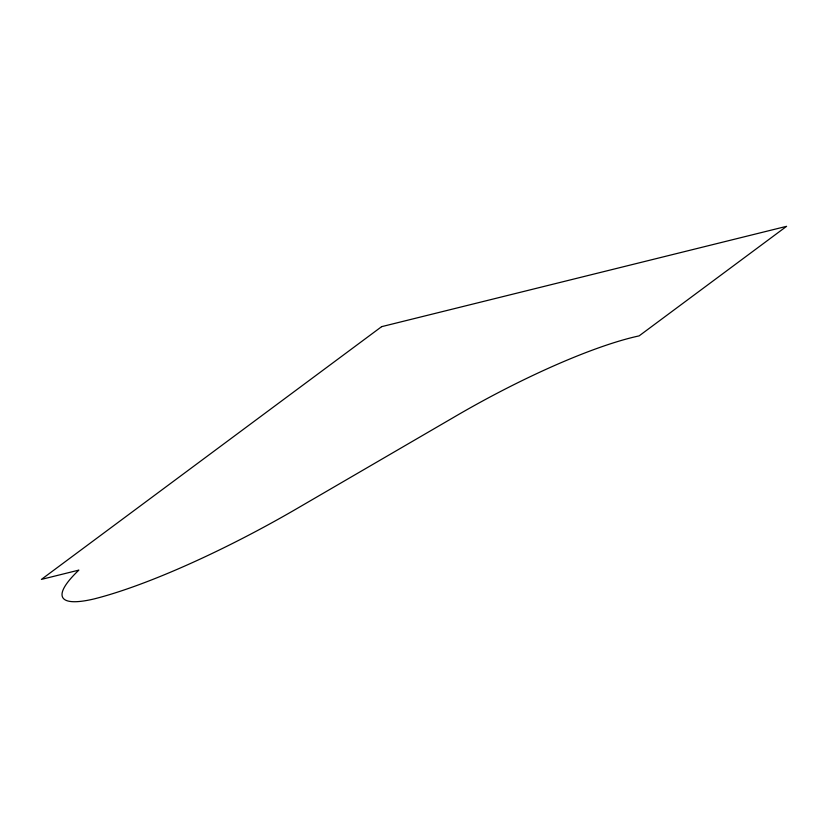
<?xml version="1.0" encoding="UTF-8"?>
<svg xmlns="http://www.w3.org/2000/svg" width="828" height="828" viewBox="0 0 828 828"><rect width="100%" height="100%" fill="white"/><g stroke="black" fill="none" stroke-linecap="round" stroke-linejoin="round"><path stroke-width="1.24" d="M381.615 326.667L41.4 579.403L78.867 570.119A145.842 28.08 -28.5 0 0 93.937 598.965A232.803 44.815 -28.5 0 0 298.701 507.554L452.988 417.757A200.552 38.616 -28.5 0 1 639.112 335.889L786.6 226.323L381.615 326.667"/></g></svg>
